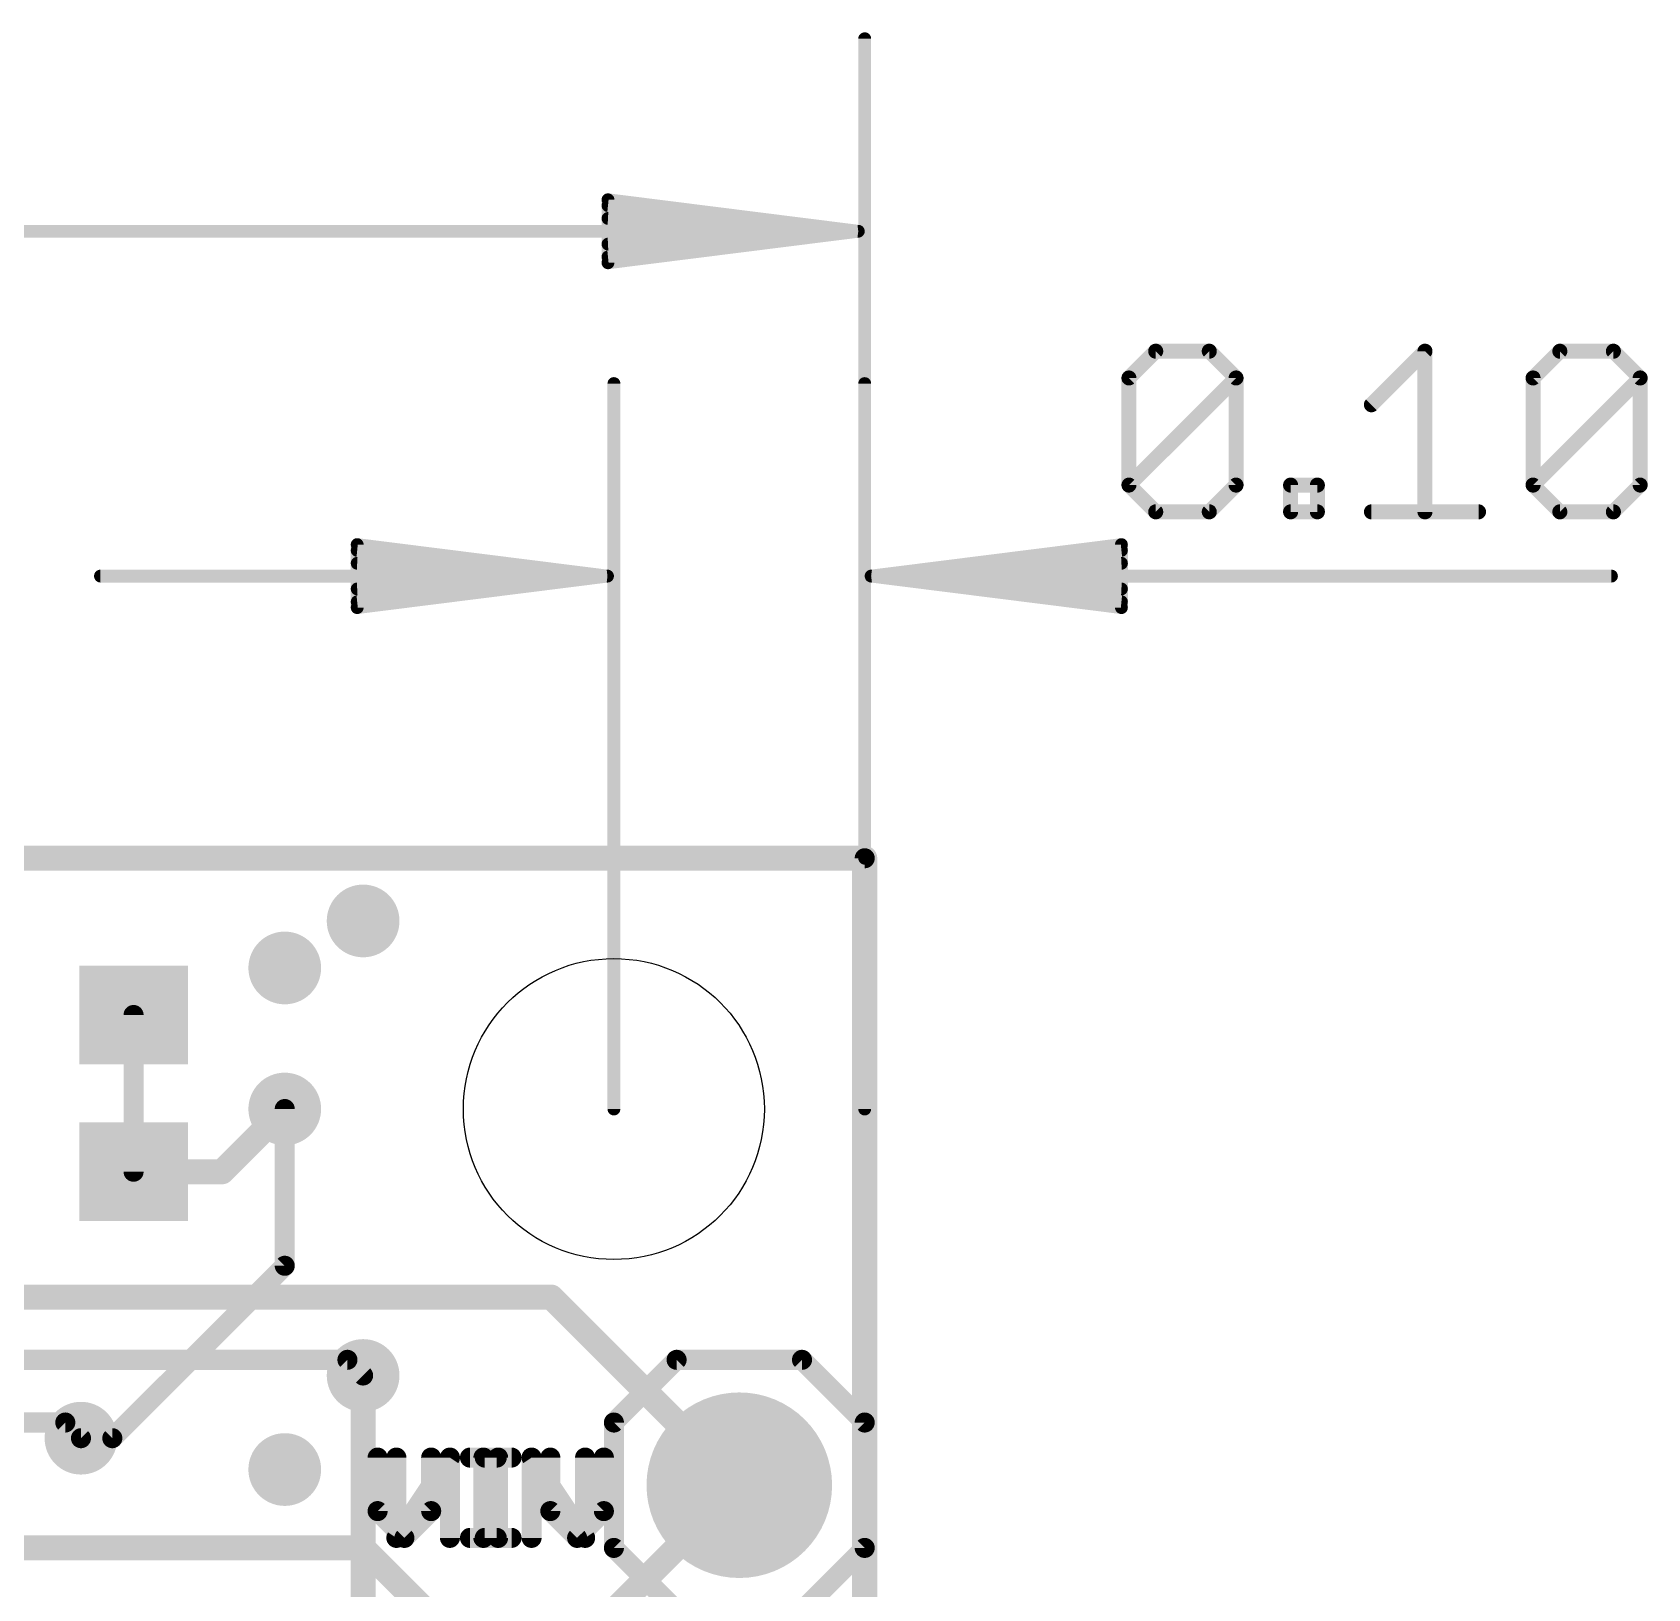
# Model space of a CAD drawing. Extents: x -11.6 to 46, y -5.8 to 74.7.
# Drawn here: x 29.67 to 46.03, y 56.1 to 71.86 of the extents above; entities that cross this region are included whole.
import ezdxf

# ---------------------------------------------------------------- set-up
doc = ezdxf.new("R2010")
doc.units = 0
for name, color, linetype in [('1', 12, 'CONTINUOUS'), ('16', 132, 'CONTINUOUS'), ('17', 110, 'CONTINUOUS'), ('18', 110, 'CONTINUOUS'), ('20', 53, 'CONTINUOUS'), ('21', 41, 'CONTINUOUS'), ('22', 40, 'CONTINUOUS'), ('47', 253, 'CONTINUOUS')]:
    doc.layers.add(name, color=color, linetype=linetype)

# ---------------------------------------------------------------- blocks, each defined once
blk = doc.blocks.new('RECT')
blk.add_solid([(-0.5, -0.5), (0.5, -0.5), (-0.5, 0.5), (0.5, 0.5)])
blk = doc.blocks.new('ROUNDP')
at = {"const_width": 0.5}
blk.add_lwpolyline([(0, -0.25, 1), (0, 0.25, 1), (0, -0.25)], format="xyb", dxfattribs=at)
blk = doc.blocks.new('ROUNDV')
at = {"const_width": 0.5}
blk.add_lwpolyline([(0, -0.25, 1), (0, 0.25, 1), (0, -0.25)], format="xyb", dxfattribs=at)

msp = doc.modelspace()

# ---------------------------------------------------------------- linework, layer by layer
at = {"layer": '1'}
for points, const_width in [([(0, 63.5), (38.1, 63.5)], 0.254), ([(38.1, 63.5), (38.1, 0)], 0.254), ([(30.695, 61.9125), (30.695, 60.325)], 0.2032), ([(31.5913, 60.325), (32.2263, 60.96)], 0.254), ([(30.695, 60.325), (31.5913, 60.325)], 0.254), ([(18.5738, 59.055), (34.925, 59.055)], 0.254), ([(34.925, 59.055), (36.83, 57.15)], 0.254), ([(14.7637, 58.42), (32.8612, 58.42)], 0.2032), ([(32.8612, 58.42), (33.02, 58.2613)], 0.2032), ([(20.32, 57.785), (30.0038, 57.785)], 0.2032), ([(30.0038, 57.785), (30.1625, 57.6263)], 0.2032), ([(35.56, 55.88), (36.83, 57.15)], 0.254), ([(27.813, 56.515), (33.02, 56.515)], 0.254), ([(33.02, 56.515), (33.655, 55.88)], 0.254)]:
    msp.add_lwpolyline(points, dxfattribs=dict(at, const_width=const_width))
for points, const_width in [([(38.1635, 63.5, 1), (38.0365, 63.5)], 0.127), ([(38.1, 63.4365, 1), (38.1, 63.5635)], 0.127), ([(30.7458, 61.9125, 1), (30.6442, 61.9125)], 0.1016), ([(32.2712, 60.9151, 1), (32.1813, 61.0049)], 0.127), ([(30.695, 60.3885, 1), (30.695, 60.2615)], 0.127), ([(30.6442, 60.325, 1), (30.7458, 60.325)], 0.1016), ([(31.5463, 60.3699, 1), (31.6362, 60.2801)], 0.127), ([(31.5913, 60.2615, 1), (31.5913, 60.3885)], 0.127), ([(34.9699, 59.0999, 1), (34.8801, 59.0101)], 0.127), ([(34.925, 58.9915, 1), (34.925, 59.1185)], 0.127), ([(32.8972, 58.4559, 1), (32.8253, 58.3841)], 0.1016), ([(32.8612, 58.3692, 1), (32.8612, 58.4708)], 0.1016), ([(32.9841, 58.2253, 1), (33.0559, 58.2972)], 0.1016), ([(30.0397, 57.8209, 1), (29.9678, 57.7491)], 0.1016), ([(30.0038, 57.7342, 1), (30.0038, 57.8358)], 0.1016), ([(30.1266, 57.5903, 1), (30.1984, 57.6622)], 0.1016), ([(36.8749, 57.1051, 1), (36.7851, 57.1949)], 0.127), ([(36.7851, 57.1051, 1), (36.8749, 57.1949)], 0.127), ([(33.0649, 56.5599, 1), (32.9751, 56.4701)], 0.127), ([(33.02, 56.4515, 1), (33.02, 56.5785)], 0.127)]:
    msp.add_lwpolyline(points, format="xyb", dxfattribs=dict(at, const_width=const_width))
at = {"layer": '16'}
for points, const_width in [([(0, 63.5), (38.1, 63.5)], 0.254), ([(38.1, 63.5), (38.1, 0)], 0.254), ([(32.2263, 59.3725), (32.2263, 60.96)], 0.2032), ([(30.48, 57.6263), (32.2263, 59.3725)], 0.2032), ([(33.02, 58.2613), (33.02, 51.7525)], 0.254), ([(30.1625, 57.6263), (30.48, 57.6263)], 0.2032)]:
    msp.add_lwpolyline(points, dxfattribs=dict(at, const_width=const_width))
for points, const_width in [([(38.1635, 63.5, 1), (38.0365, 63.5)], 0.127), ([(38.1, 63.4365, 1), (38.1, 63.5635)], 0.127), ([(32.2771, 60.96, 1), (32.1754, 60.96)], 0.1016), ([(32.1754, 59.3725, 1), (32.2771, 59.3725)], 0.1016), ([(32.2622, 59.3366, 1), (32.1903, 59.4084)], 0.1016), ([(33.0835, 58.2613, 1), (32.9565, 58.2613)], 0.127), ([(30.1625, 57.6771, 1), (30.1625, 57.5755)], 0.1016), ([(30.4441, 57.6622, 1), (30.5159, 57.5903)], 0.1016), ([(30.48, 57.5755, 1), (30.48, 57.6771)], 0.1016)]:
    msp.add_lwpolyline(points, format="xyb", dxfattribs=dict(at, const_width=const_width))
at = {"layer": '20', "const_width": 0.2032}
for points in [[(38.1, 63.5), (0, 63.5)], [(38.1, 0), (38.1, 63.5)]]:
    msp.add_lwpolyline(points, dxfattribs=at)
at = {"layer": '20', "const_width": 0.1016}
for points in [[(38.1508, 63.5, 1), (38.0492, 63.5)], [(38.1, 63.4492, 1), (38.1, 63.5508)]]:
    msp.add_lwpolyline(points, format="xyb", dxfattribs=at)
at = {"layer": '20'}
msp.add_circle((35.56, 60.96), 1.524, dxfattribs=at)
at = {"layer": '21', "const_width": 0.2032}
for points in [[(35.56, 57.785), (36.195, 58.42)], [(36.195, 58.42), (37.465, 58.42)], [(37.465, 58.42), (38.1, 57.785)], [(35.56, 56.515), (35.56, 57.785)], [(38.1, 57.785), (38.1, 56.515)], [(33.1669, 57.4301), (33.1669, 56.8878)], [(33.7092, 56.8878), (33.7092, 57.4301)], [(34.1024, 57.4301), (34.3736, 57.4301)], [(34.238, 56.6166), (34.238, 57.4301)], [(34.7261, 56.6166), (34.7261, 57.4301)], [(34.7261, 57.4301), (35.2684, 56.6166)], [(35.2684, 56.6166), (35.2684, 57.4301)], [(33.1669, 56.8878), (33.438, 56.6166)], [(33.438, 56.6166), (33.7092, 56.8878)], [(34.1024, 56.6166), (34.3736, 56.6166)], [(36.195, 55.88), (35.56, 56.515)], [(38.1, 56.515), (37.465, 55.88)]]:
    msp.add_lwpolyline(points, dxfattribs=at)
at = {"layer": '21', "const_width": 0.1016}
for points in [[(36.195, 58.4708, 1), (36.195, 58.3692)], [(36.2309, 58.3841, 1), (36.1591, 58.4559)], [(37.5009, 58.4559, 1), (37.4291, 58.3841)], [(37.465, 58.3692, 1), (37.465, 58.4708)], [(35.6108, 57.785, 1), (35.5092, 57.785)], [(35.5241, 57.8209, 1), (35.5959, 57.7491)], [(38.1508, 57.785, 1), (38.0492, 57.785)], [(38.0641, 57.7491, 1), (38.1359, 57.8209)], [(33.2177, 57.4301, 1), (33.1161, 57.4301)], [(33.76, 57.4301, 1), (33.6584, 57.4301)], [(34.1024, 57.4809, 1), (34.1024, 57.3793)], [(34.2888, 57.4301, 1), (34.1872, 57.4301)], [(34.3736, 57.3793, 1), (34.3736, 57.4809)], [(34.7769, 57.4301, 1), (34.6753, 57.4301)], [(34.7683, 57.4583, 1), (34.6838, 57.4019)], [(35.3192, 57.4301, 1), (35.2176, 57.4301)], [(33.2028, 56.9237, 1), (33.131, 56.8518)], [(33.1161, 56.8878, 1), (33.2177, 56.8878)], [(33.6584, 56.8878, 1), (33.76, 56.8878)], [(33.7451, 56.8518, 1), (33.6733, 56.9237)], [(33.4021, 56.6525, 1), (33.474, 56.5807)], [(33.4021, 56.5807, 1), (33.474, 56.6525)], [(34.1024, 56.6674, 1), (34.1024, 56.5658)], [(34.1872, 56.6166, 1), (34.2888, 56.6166)], [(34.3736, 56.5658, 1), (34.3736, 56.6674)], [(34.6753, 56.6166, 1), (34.7769, 56.6166)], [(35.2176, 56.6166, 1), (35.3192, 56.6166)], [(35.2261, 56.5884, 1), (35.3107, 56.6448)], [(35.5959, 56.5509, 1), (35.5241, 56.4791)], [(38.1359, 56.4791, 1), (38.0641, 56.5509)], [(35.5092, 56.515, 1), (35.6108, 56.515)], [(38.0492, 56.515, 1), (38.1508, 56.515)]]:
    msp.add_lwpolyline(points, format="xyb", dxfattribs=at)
at = {"layer": '22', "const_width": 0.2032}
for points in [[(33.8992, 57.4301), (33.3569, 56.6166)], [(33.3569, 56.6166), (33.3569, 57.4301)], [(33.8992, 56.6166), (33.8992, 57.4301)], [(34.5229, 57.4301), (34.2517, 57.4301)], [(34.3873, 56.6166), (34.3873, 57.4301)], [(34.9161, 56.8878), (34.9161, 57.4301)], [(35.4584, 57.4301), (35.4584, 56.8878)], [(35.1872, 56.6166), (34.9161, 56.8878)], [(35.4584, 56.8878), (35.1872, 56.6166)], [(34.5229, 56.6166), (34.2517, 56.6166)]]:
    msp.add_lwpolyline(points, dxfattribs=at)
at = {"layer": '22', "const_width": 0.1016}
for points in [[(33.4077, 57.4301, 1), (33.3061, 57.4301)], [(33.95, 57.4301, 1), (33.8484, 57.4301)], [(33.9415, 57.4019, 1), (33.8569, 57.4583)], [(34.2517, 57.4809, 1), (34.2517, 57.3793)], [(34.4381, 57.4301, 1), (34.3365, 57.4301)], [(34.5229, 57.3793, 1), (34.5229, 57.4809)], [(34.9669, 57.4301, 1), (34.8653, 57.4301)], [(35.5092, 57.4301, 1), (35.4076, 57.4301)], [(34.952, 56.9237, 1), (34.8802, 56.8518)], [(34.8653, 56.8878, 1), (34.9669, 56.8878)], [(35.4076, 56.8878, 1), (35.5092, 56.8878)], [(35.4943, 56.8518, 1), (35.4225, 56.9237)], [(33.3146, 56.6448, 1), (33.3991, 56.5884)], [(33.3061, 56.6166, 1), (33.4077, 56.6166)], [(33.8484, 56.6166, 1), (33.95, 56.6166)], [(34.2517, 56.6674, 1), (34.2517, 56.5658)], [(34.3365, 56.6166, 1), (34.4381, 56.6166)], [(34.5229, 56.5658, 1), (34.5229, 56.6674)], [(35.1513, 56.6525, 1), (35.2232, 56.5807)], [(35.1513, 56.5807, 1), (35.2232, 56.6525)]]:
    msp.add_lwpolyline(points, format="xyb", dxfattribs=at)
at = {"layer": '47'}
for points, const_width in [([(38.1, 63.5), (38.1, 71.8)], 0.13), ([(38.035, 69.85), (35.5, 70.1692)], 0.13), ([(35.5, 70.1692), (35.5, 69.5308)], 0.13), ([(38.035, 69.85), (35.5, 70.11)], 0.13), ([(38.035, 69.85), (35.5, 69.98)], 0.13), ([(0.065, 69.85), (38.035, 69.85)], 0.13), ([(35.5, 69.5308), (38.035, 69.85)], 0.13), ([(35.5, 69.72), (38.035, 69.85)], 0.13), ([(35.5, 69.59), (38.035, 69.85)], 0.13), ([(40.7762, 68.364), (41.0474, 68.6352)], 0.1524), ([(41.0474, 68.6352), (41.5897, 68.6352)], 0.1524), ([(41.5897, 68.6352), (41.8609, 68.364)], 0.1524), ([(43.2319, 68.0929), (43.7743, 68.6352)], 0.1524), ([(43.7743, 68.6352), (43.7743, 67.0082)], 0.1524), ([(44.8691, 68.364), (45.1403, 68.6352)], 0.1524), ([(45.1403, 68.6352), (45.6826, 68.6352)], 0.1524), ([(45.6826, 68.6352), (45.9537, 68.364)], 0.1524), ([(40.7762, 67.2794), (40.7762, 68.364)], 0.1524), ([(40.7762, 67.2794), (41.8609, 68.364)], 0.1524), ([(41.8609, 68.364), (41.8609, 67.2794)], 0.1524), ([(44.8691, 67.2794), (44.8691, 68.364)], 0.1524), ([(44.8691, 67.2794), (45.9537, 68.364)], 0.1524), ([(45.9537, 68.364), (45.9537, 67.2794)], 0.1524), ([(35.56, 60.96), (35.56, 68.3075)], 0.13), ([(38.1, 60.96), (38.1, 68.3075)], 0.13), ([(41.0474, 67.0082), (40.7762, 67.2794)], 0.1524), ([(41.8609, 67.2794), (41.5897, 67.0082)], 0.1524), ([(42.4134, 67.0082), (42.4134, 67.2794)], 0.1524), ([(42.4134, 67.2794), (42.6845, 67.2794)], 0.1524), ([(42.6845, 67.2794), (42.6845, 67.0082)], 0.1524), ([(45.1403, 67.0082), (44.8691, 67.2794)], 0.1524), ([(45.9537, 67.2794), (45.6826, 67.0082)], 0.1524), ([(41.5897, 67.0082), (41.0474, 67.0082)], 0.1524), ([(42.6845, 67.0082), (42.4134, 67.0082)], 0.1524), ([(43.2319, 67.0082), (44.3166, 67.0082)], 0.1524), ([(45.6826, 67.0082), (45.1403, 67.0082)], 0.1524), ([(35.495, 66.3575), (32.96, 66.6767)], 0.13), ([(32.96, 66.6767), (32.96, 66.0383)], 0.13), ([(35.495, 66.3575), (32.96, 66.6175)], 0.13), ([(38.165, 66.3575), (40.7, 66.6767)], 0.13), ([(38.165, 66.3575), (40.7, 66.6175)], 0.13), ([(40.7, 66.6767), (40.7, 66.0383)], 0.13), ([(35.495, 66.3575), (32.96, 66.4875)], 0.13), ([(38.165, 66.3575), (40.7, 66.4875)], 0.13), ([(35.495, 66.3575), (30.36, 66.3575)], 0.13), ([(32.96, 66.0383), (35.495, 66.3575)], 0.13), ([(32.96, 66.2275), (35.495, 66.3575)], 0.13), ([(32.96, 66.0975), (35.495, 66.3575)], 0.13), ([(38.165, 66.3575), (45.6628, 66.3575)], 0.13), ([(40.7, 66.0383), (38.165, 66.3575)], 0.13), ([(40.7, 66.2275), (38.165, 66.3575)], 0.13), ([(40.7, 66.0975), (38.165, 66.3575)], 0.13)]:
    msp.add_lwpolyline(points, dxfattribs=dict(at, const_width=const_width))
for points, const_width in [([(38.1325, 71.8, 1), (38.0675, 71.8)], 0.065), ([(35.5041, 70.2015, 1), (35.4959, 70.137)], 0.065), ([(35.5325, 70.1692, 1), (35.4675, 70.1692)], 0.065), ([(35.5033, 70.1423, 1), (35.4967, 70.0777)], 0.065), ([(35.5017, 70.0125, 1), (35.4983, 69.9475)], 0.065), ([(38.0391, 69.8178, 1), (38.0309, 69.8822)], 0.065), ([(38.0309, 69.8178, 1), (38.0391, 69.8822)], 0.065), ([(38.0383, 69.8177, 1), (38.0317, 69.8823)], 0.065), ([(38.0317, 69.8177, 1), (38.0383, 69.8823)], 0.065), ([(38.0333, 69.8175, 1), (38.0367, 69.8825)], 0.065), ([(38.0367, 69.8175, 1), (38.0333, 69.8825)], 0.065), ([(38.035, 69.8175, 1), (38.035, 69.8825)], 0.065), ([(35.4983, 69.7525, 1), (35.5017, 69.6875)], 0.065), ([(35.4967, 69.6223, 1), (35.5033, 69.5577)], 0.065), ([(35.4959, 69.563, 1), (35.5041, 69.4985)], 0.065), ([(35.4675, 69.5308, 1), (35.5325, 69.5308)], 0.065), ([(41.0474, 68.6733, 1), (41.0474, 68.5971)], 0.0762), ([(41.0743, 68.6082, 1), (41.0204, 68.6621)], 0.0762), ([(41.6166, 68.6621, 1), (41.5628, 68.6082)], 0.0762), ([(41.5897, 68.5971, 1), (41.5897, 68.6733)], 0.0762), ([(43.8124, 68.6352, 1), (43.7362, 68.6352)], 0.0762), ([(43.8012, 68.6082, 1), (43.7473, 68.6621)], 0.0762), ([(45.1403, 68.6733, 1), (45.1403, 68.5971)], 0.0762), ([(45.1672, 68.6082, 1), (45.1133, 68.6621)], 0.0762), ([(45.7095, 68.6621, 1), (45.6556, 68.6082)], 0.0762), ([(45.6826, 68.5971, 1), (45.6826, 68.6733)], 0.0762), ([(40.8143, 68.364, 1), (40.7381, 68.364)], 0.0762), ([(40.7493, 68.391, 1), (40.8031, 68.3371)], 0.0762), ([(41.899, 68.364, 1), (41.8228, 68.364)], 0.0762), ([(41.8878, 68.3371, 1), (41.8339, 68.391)], 0.0762), ([(41.8339, 68.3371, 1), (41.8878, 68.391)], 0.0762), ([(44.8421, 68.391, 1), (44.896, 68.3371)], 0.0762), ([(44.9072, 68.364, 1), (44.831, 68.364)], 0.0762), ([(45.9918, 68.364, 1), (45.9156, 68.364)], 0.0762), ([(45.9807, 68.3371, 1), (45.9268, 68.391)], 0.0762), ([(45.9268, 68.3371, 1), (45.9807, 68.391)], 0.0762), ([(35.5925, 68.3075, 1), (35.5275, 68.3075)], 0.065), ([(38.1325, 68.3075, 1), (38.0675, 68.3075)], 0.065), ([(43.205, 68.1198, 1), (43.2589, 68.0659)], 0.0762), ([(40.8031, 67.3063, 1), (40.7493, 67.2524)], 0.0762), ([(40.7493, 67.3063, 1), (40.8031, 67.2524)], 0.0762), ([(40.7381, 67.2794, 1), (40.8143, 67.2794)], 0.0762), ([(41.8228, 67.2794, 1), (41.899, 67.2794)], 0.0762), ([(41.8878, 67.2524, 1), (41.8339, 67.3063)], 0.0762), ([(42.4515, 67.2794, 1), (42.3753, 67.2794)], 0.0762), ([(42.4134, 67.3175, 1), (42.4134, 67.2413)], 0.0762), ([(42.7226, 67.2794, 1), (42.6464, 67.2794)], 0.0762), ([(42.6845, 67.2413, 1), (42.6845, 67.3175)], 0.0762), ([(44.896, 67.3063, 1), (44.8421, 67.2524)], 0.0762), ([(44.8421, 67.3063, 1), (44.896, 67.2524)], 0.0762), ([(44.831, 67.2794, 1), (44.9072, 67.2794)], 0.0762), ([(45.9156, 67.2794, 1), (45.9918, 67.2794)], 0.0762), ([(45.9807, 67.2524, 1), (45.9268, 67.3063)], 0.0762), ([(41.0474, 67.0463, 1), (41.0474, 66.9701)], 0.0762), ([(41.5897, 66.9701, 1), (41.5897, 67.0463)], 0.0762), ([(42.4134, 67.0463, 1), (42.4134, 66.9701)], 0.0762), ([(42.6845, 66.9701, 1), (42.6845, 67.0463)], 0.0762), ([(43.2319, 67.0463, 1), (43.2319, 66.9701)], 0.0762), ([(44.3166, 66.9701, 1), (44.3166, 67.0463)], 0.0762), ([(45.1403, 67.0463, 1), (45.1403, 66.9701)], 0.0762), ([(45.6826, 66.9701, 1), (45.6826, 67.0463)], 0.0762), ([(41.0204, 66.9813, 1), (41.0743, 67.0351)], 0.0762), ([(41.5628, 67.0351, 1), (41.6166, 66.9813)], 0.0762), ([(42.3753, 67.0082, 1), (42.4515, 67.0082)], 0.0762), ([(42.6464, 67.0082, 1), (42.7226, 67.0082)], 0.0762), ([(43.7362, 67.0082, 1), (43.8124, 67.0082)], 0.0762), ([(45.1133, 66.9813, 1), (45.1672, 67.0351)], 0.0762), ([(45.6556, 67.0351, 1), (45.7095, 66.9813)], 0.0762), ([(32.9641, 66.709, 1), (32.9559, 66.6445)], 0.065), ([(32.9925, 66.6767, 1), (32.9275, 66.6767)], 0.065), ([(32.9633, 66.6498, 1), (32.9567, 66.5852)], 0.065), ([(40.7325, 66.6767, 1), (40.6675, 66.6767)], 0.065), ([(40.7041, 66.6445, 1), (40.6959, 66.709)], 0.065), ([(40.7033, 66.5852, 1), (40.6967, 66.6498)], 0.065), ([(32.9617, 66.52, 1), (32.9583, 66.455)], 0.065), ([(40.7017, 66.455, 1), (40.6983, 66.52)], 0.065), ([(30.36, 66.39, 1), (30.36, 66.325)], 0.065), ([(32.9583, 66.26, 1), (32.9617, 66.195)], 0.065), ([(35.4991, 66.3253, 1), (35.4909, 66.3897)], 0.065), ([(35.4909, 66.3253, 1), (35.4991, 66.3897)], 0.065), ([(35.4983, 66.3252, 1), (35.4917, 66.3898)], 0.065), ([(35.4917, 66.3252, 1), (35.4983, 66.3898)], 0.065), ([(35.4933, 66.325, 1), (35.4967, 66.39)], 0.065), ([(35.4967, 66.325, 1), (35.4933, 66.39)], 0.065), ([(35.495, 66.325, 1), (35.495, 66.39)], 0.065), ([(38.165, 66.39, 1), (38.165, 66.325)], 0.065), ([(38.1691, 66.3897, 1), (38.1609, 66.3253)], 0.065), ([(38.1633, 66.39, 1), (38.1667, 66.325)], 0.065), ([(38.1667, 66.39, 1), (38.1633, 66.325)], 0.065), ([(38.1683, 66.3898, 1), (38.1617, 66.3252)], 0.065), ([(38.1617, 66.3898, 1), (38.1683, 66.3252)], 0.065), ([(38.1609, 66.3897, 1), (38.1691, 66.3253)], 0.065), ([(40.6983, 66.195, 1), (40.7017, 66.26)], 0.065), ([(45.6628, 66.325, 1), (45.6628, 66.39)], 0.065), ([(32.9567, 66.1298, 1), (32.9633, 66.0652)], 0.065), ([(32.9559, 66.0705, 1), (32.9641, 66.006)], 0.065), ([(40.6959, 66.006, 1), (40.7041, 66.0705)], 0.065), ([(40.6967, 66.0652, 1), (40.7033, 66.1298)], 0.065), ([(32.9275, 66.0383, 1), (32.9925, 66.0383)], 0.065), ([(40.6675, 66.0383, 1), (40.7325, 66.0383)], 0.065), ([(38.0675, 63.5, 1), (38.1325, 63.5)], 0.065), ([(35.5275, 60.96, 1), (35.5925, 60.96)], 0.065), ([(38.0675, 60.96, 1), (38.1325, 60.96)], 0.065)]:
    msp.add_lwpolyline(points, format="xyb", dxfattribs=dict(at, const_width=const_width))

# ---------------------------------------------------------------- block references
at = {"layer": '1', "xscale": 1.1}
msp.add_blockref('RECT', (30.695, 61.9125), dxfattribs=at)
at = {"layer": '1', "xscale": 1.1, "rotation": 180}
msp.add_blockref('RECT', (30.695, 60.325), dxfattribs=at)
at = {"layer": '17', "xscale": 1.8796, "yscale": 1.8796, "rotation": 180}
msp.add_blockref('ROUNDP', (36.83, 57.15), dxfattribs=at)
msp.add_blockref('ROUNDP', (36.83, 57.15), dxfattribs=at)
at = {"layer": '18', "xscale": 0.7366, "yscale": 0.7366}
for p in [(33.02, 62.865), (33.02, 62.865), (32.2263, 62.3888), (32.2263, 62.3888), (32.2263, 60.96), (32.2263, 60.96), (33.02, 58.2613), (33.02, 58.2613), (30.1625, 57.6263), (30.1625, 57.6263), (32.2263, 57.3088), (32.2263, 57.3088)]:
    msp.add_blockref('ROUNDV', p, dxfattribs=at)

doc.saveas('drawing.dxf')
